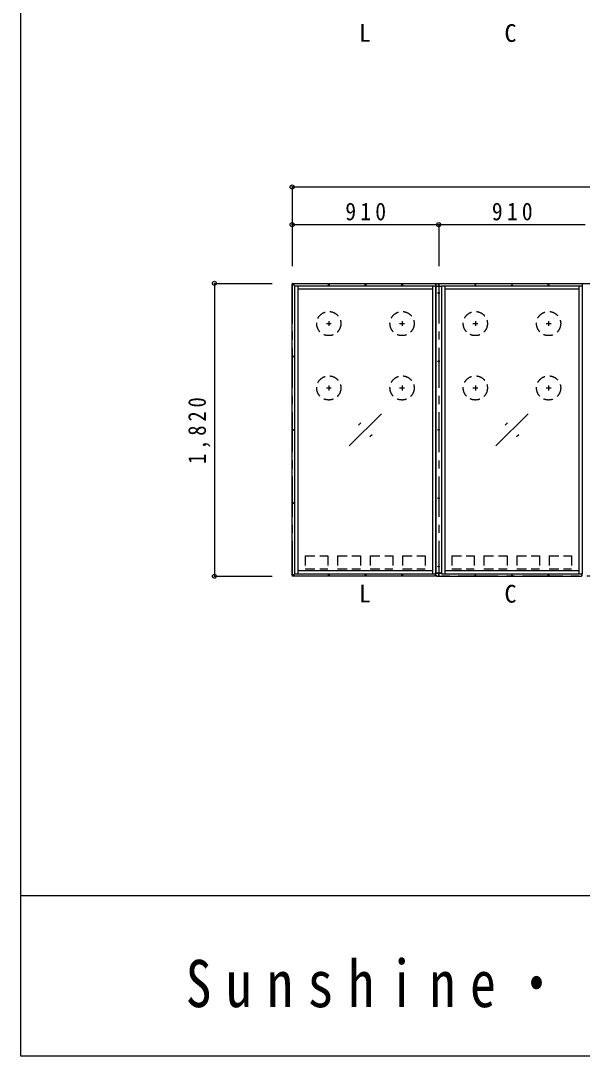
# Model space of a CAD drawing. Units: millimetres at full size, sheet at 1:50; details may follow other scales. Extents: x -8818 to 11382, y -6635 to 7415.
# Drawn here: x -8818 to -5331, y -6635 to -200 of the extents above; entities that cross this region are included whole.
import ezdxf
from ezdxf.enums import TextEntityAlignment as Align

# ---------------------------------------------------------------- set-up
doc = ezdxf.new("R2010")
doc.units = ezdxf.units.MM
doc.header["$LTSCALE"] = 50
doc.header["$PDMODE"] = 32
doc.header["$PDSIZE"] = 25
doc.linetypes.add('CHAIN1', pattern=[8, 5, -1, 1, -1])
doc.linetypes.add('DASHED1', pattern=[1.8, 1.2, -0.6])
for name, color, linetype in [('0-0', 7, 'Continuous'), ('0-2', 7, 'Continuous'), ('F-0', 2, 'Continuous')]:
    doc.layers.add(name, color=color, linetype=linetype)
doc.styles.add('ＭＳ ゴシック', font='')
doc.styles.add('ＭＳ 明朝', font='')
doc.styles.get('ＭＳ ゴシック').set_extended_font_data('MS Gothic')
doc.styles.get('ＭＳ 明朝').set_extended_font_data('MS Mincho')

msp = doc.modelspace()

# ---------------------------------------------------------------- linework, layer by layer
at = {"layer": '0-0', "color": 4}
for p, q in [((-7132.44, -1232.98), (-7132.44, -1725.69)), ((-7132.44, -1232.98), (-7132.44, -1725.69)), ((-7132.44, -1232.98), (-7132.44, -1725.69)), ((-7132.44, -1232.98), (-7132.44, -1725.69)), ((-7132.44, -1232.98), (147.56, -1232.98)), ((-7132.44, -1232.98), (-7132.44, -1725.69)), ((-7132.44, -1467.14), (-6222.44, -1467.14)), ((-7132.44, -1467.14), (-7132.44, -1725.69)), ((-6222.44, -1467.14), (-6222.44, -1725.69)), ((-6222.44, -1467.14), (-5312.44, -1467.14)), ((-7126.44, -1833.15), (-7131.44, -1838.15)), ((-7131.44, -3646.15), (-7131.44, -1838.15)), ((-7126.44, -1833.15), (-6246.44, -1833.15)), ((-6246.44, -1833.15), (-6241.44, -1838.15)), ((-6241.44, -1838.15), (-6241.44, -1851.15)), ((-6235.44, -1833.15), (-6240.44, -1838.15)), ((-6240.44, -1838.15), (-6240.44, -1851.15)), ((-6235.44, -1833.15), (-5336.44, -1833.15)), ((-5336.44, -1833.15), (-5331.44, -1838.15)), ((-5331.44, -1838.15), (-5331.44, -1851.15)), ((-6777.44, -2842.15), (-6577.44, -2642.15)), ((-6719.87, -2713.87), (-6705.73, -2699.73)), ((-5867.44, -2842.15), (-5667.44, -2642.15)), ((-5809.87, -2713.87), (-5795.73, -2699.73)), ((-6649.16, -2784.58), (-6635.02, -2770.44)), ((-5739.16, -2784.58), (-5725.02, -2770.44)), ((-7131.44, -3646.15), (-7126.44, -3651.15)), ((-6246.44, -3651.15), (-7126.44, -3651.15)), ((-6246.44, -3651.15), (-6241.44, -3646.15)), ((-6241.44, -3646.15), (-6241.44, -3633.15)), ((-6240.44, -3646.15), (-6240.44, -3633.15)), ((-6240.44, -3646.15), (-6235.44, -3651.15)), ((-6235.44, -3651.15), (-5336.44, -3651.15)), ((-5336.44, -3651.15), (-5331.44, -3646.15)), ((-5331.44, -3646.15), (-5331.44, -3633.15))]:
    msp.add_line(p, q, dxfattribs=at)
at = {"layer": '0-0', "color": 3, "linetype": 'CHAIN1'}
for p, q in [((-7132.44, -1832.15), (-7132.44, -3652.15)), ((-7132.44, -1832.15), (147.56, -1832.15)), ((-6222.44, -1832.15), (-6222.44, -3652.15)), ((147.56, -3652.15), (-7132.44, -3652.15))]:
    msp.add_line(p, q, dxfattribs=at)
at = {"layer": '0-0'}
for p, q in [((-7117.44, -1847.15), (-7117.44, -3637.15)), ((-7117.44, -1847.15), (-6241.44, -1847.15)), ((-7097.44, -1847.15), (-7097.44, -3637.15)), ((-6261.44, -1847.15), (-6261.44, -3637.15)), ((-6241.44, -1847.15), (-6241.44, -3637.15)), ((-6241.44, -1851.65), (-6240.44, -1851.65)), ((-6240.44, -1851.15), (-6240.44, -3633.15)), ((-6204.44, -1851.15), (-6240.44, -1851.15)), ((-6204.44, -1847.15), (-6204.44, -3637.15)), ((-6204.44, -1847.15), (-5331.44, -1847.15)), ((-6184.44, -1847.15), (-6184.44, -3637.15)), ((-5351.44, -1847.15), (-5351.44, -3637.15)), ((-5331.44, -1847.15), (-5331.44, -3637.15)), ((-5331.44, -1851.65), (-5330.44, -1851.65)), ((-7097.44, -1867.15), (-6261.44, -1867.15)), ((-6184.44, -1867.15), (-5351.44, -1867.15)), ((-7117.44, -3637.15), (-6241.44, -3637.15)), ((-7097.44, -3617.15), (-6261.44, -3617.15)), ((-6241.44, -3632.65), (-6240.44, -3632.65)), ((-6204.44, -3637.15), (-5331.44, -3637.15)), ((-6184.44, -3617.15), (-5351.44, -3617.15)), ((-5331.44, -3632.65), (-5330.44, -3632.65))]:
    msp.add_line(p, q, dxfattribs=at)
at = {"layer": '0-0', "color": 4, "linetype": 'CHAIN1'}
for p, q in [((-6919.94, -2082.15), (-6889.94, -2082.15)), ((-6904.94, -2067.15), (-6904.94, -2097.15)), ((-6464.94, -2082.15), (-6434.94, -2082.15)), ((-6449.94, -2067.15), (-6449.94, -2097.15)), ((-6009.94, -2082.15), (-5979.94, -2082.15)), ((-5994.94, -2067.15), (-5994.94, -2097.15)), ((-5554.94, -2082.15), (-5524.94, -2082.15)), ((-5539.94, -2067.15), (-5539.94, -2097.15)), ((-6919.94, -2482.15), (-6889.94, -2482.15)), ((-6904.94, -2467.15), (-6904.94, -2497.15)), ((-6464.94, -2482.15), (-6434.94, -2482.15)), ((-6449.94, -2467.15), (-6449.94, -2497.15)), ((-6009.94, -2482.15), (-5979.94, -2482.15)), ((-5994.94, -2467.15), (-5994.94, -2497.15)), ((-5554.94, -2482.15), (-5524.94, -2482.15)), ((-5539.94, -2467.15), (-5539.94, -2497.15))]:
    msp.add_line(p, q, dxfattribs=at)
at = {"layer": '0-0', "linetype": 'DASHED1'}
for p, q in [((-7051.44, -3526.15), (-6911.44, -3526.15)), ((-6911.44, -3526.15), (-6911.44, -3606.15)), ((-6851.44, -3526.15), (-6707.44, -3526.15)), ((-6707.44, -3526.15), (-6707.44, -3606.15)), ((-6647.44, -3526.15), (-6647.44, -3606.15)), ((-6647.44, -3526.15), (-6507.44, -3526.15)), ((-6507.44, -3526.15), (-6507.44, -3606.15)), ((-6447.44, -3526.15), (-6447.44, -3606.15)), ((-6141.44, -3526.15), (-6001.44, -3526.15)), ((-6001.44, -3526.15), (-6001.44, -3606.15)), ((-5941.44, -3526.15), (-5797.44, -3526.15)), ((-5797.44, -3526.15), (-5797.44, -3606.15)), ((-5737.44, -3526.15), (-5737.44, -3606.15)), ((-5737.44, -3526.15), (-5597.44, -3526.15)), ((-5597.44, -3526.15), (-5597.44, -3606.15)), ((-5537.44, -3526.15), (-5537.44, -3606.15)), ((-6647.44, -3606.15), (-6507.44, -3606.15)), ((-6447.44, -3606.15), (-6307.44, -3606.15)), ((-5737.44, -3606.15), (-5597.44, -3606.15)), ((-5537.44, -3606.15), (-5397.44, -3606.15))]:
    msp.add_line(p, q, dxfattribs=at)
for points in [[(-7051.44, -3526.15), (-7051.44, -3606.15), (-6911.44, -3606.15)], [(-6851.44, -3526.15), (-6851.44, -3606.15), (-6707.44, -3606.15)], [(-6447.44, -3526.15), (-6307.44, -3526.15), (-6307.44, -3606.15)], [(-6141.44, -3526.15), (-6141.44, -3606.15), (-6001.44, -3606.15)], [(-5941.44, -3526.15), (-5941.44, -3606.15), (-5797.44, -3606.15)], [(-5537.44, -3526.15), (-5397.44, -3526.15), (-5397.44, -3606.15)]]:
    msp.add_lwpolyline(points, dxfattribs=at)
at = {"layer": '0-0'}
msp.add_lwpolyline([(-6233.93, -3633.15), (-6204.44, -3633.15), (-6240.44, -3633.15)], close=True, dxfattribs=at)
at = {"layer": '0-0', "color": 4}
for centre in [(-7123.44, -1841.15), (-6904.94, -1841.15), (-6677.44, -1841.15), (-6449.94, -1841.15), (-6222.44, -1841.15), (-5994.94, -1841.15), (-5767.44, -1841.15), (-5539.94, -1841.15), (-7123.44, -2287.15), (-7123.44, -2742.15), (-7123.44, -3197.15), (-7123.44, -3643.15), (-6904.94, -3643.15), (-6677.44, -3643.15), (-6449.94, -3643.15), (-6222.44, -3643.15), (-5994.94, -3643.15), (-5767.44, -3643.15), (-5539.94, -3643.15)]:
    msp.add_circle(centre, 2.5, dxfattribs=at)
at = {"layer": '0-0'}
for centre in [(-6222.44, -1892.15), (-6222.44, -2317.15), (-6222.44, -2742.15), (-6222.44, -3167.15), (-6222.44, -3592.15)]:
    msp.add_circle(centre, 3.5, dxfattribs=at)
at = {"layer": '0-0', "linetype": 'DASHED1'}
for centre in [(-6904.94, -2082.15), (-6449.94, -2082.15), (-5994.94, -2082.15), (-5539.94, -2082.15), (-6904.94, -2482.15), (-6449.94, -2482.15), (-5994.94, -2482.15), (-5539.94, -2482.15)]:
    msp.add_circle(centre, 75, dxfattribs=at)
at = {"layer": '0-0', "color": 5}
for p in [(-7132.44, -1232.98), (-7132.44, -1467.14), (-6222.44, -1467.14)]:
    msp.add_point(p, dxfattribs=at)
at = {"layer": '0-2', "color": 4}
for p, q in [((-7615.07, -1832.15), (-7615.07, -3652.15)), ((-7615.07, -1832.15), (-7256.16, -1832.15)), ((-7615.07, -3652.15), (-7256.16, -3652.15))]:
    msp.add_line(p, q, dxfattribs=at)
at = {"layer": '0-2', "color": 5}
for p in [(-7615.07, -1832.15), (-7615.07, -3652.15)]:
    msp.add_point(p, dxfattribs=at)
at = {"layer": 'F-0', "color": 5}
for p, q in [((-8817.96, -5635.32), (11382.04, -5635.32)), ((11382.04, -6635.32), (-8817.96, -6635.32))]:
    msp.add_line(p, q, dxfattribs=at)
msp.add_lwpolyline([(-8817.96, -6635.32), (-8817.96, 7414.68), (11382.04, 7414.68)], dxfattribs=at)

# ---------------------------------------------------------------- texts
at = {"layer": '0-0', "char_height": 110, "attachment_point": 7, "style": 'ＭＳ ゴシック'}
for insert in [(-6802.44, -1442.14), (-5892.44, -1442.14)]:
    msp.add_mtext('\\T1.38;\\W0.9;910', dxfattribs=dict(at, insert=insert))
at = {"layer": '0-2', "style": 'ＭＳ ゴシック'}
for s, p in [('L', (-6717.97, -363.78)), ('C', (-5813.97, -364.78)), ('L', (-6717.97, -3848.16)), ('C', (-5813.97, -3849.16))]:
    msp.add_text(s, height=110, dxfattribs=at).set_placement(p, align=Align.BOTTOM_LEFT)
at = {"layer": '0-2', "insert": (-7640.07, -2954.65), "char_height": 110, "attachment_point": 7, "rotation": 90, "style": 'ＭＳ ゴシック'}
msp.add_mtext('\\T1.38;\\W0.85;1,820', dxfattribs=at)
at = {"layer": 'F-0', "insert": (-7792.96, -6335.32), "char_height": 293.3, "attachment_point": 7, "style": 'ＭＳ 明朝'}
msp.add_mtext('\\T1.58;\\W0.8;Sunshine・Labo', dxfattribs=at)

doc.saveas('drawing.dxf')
